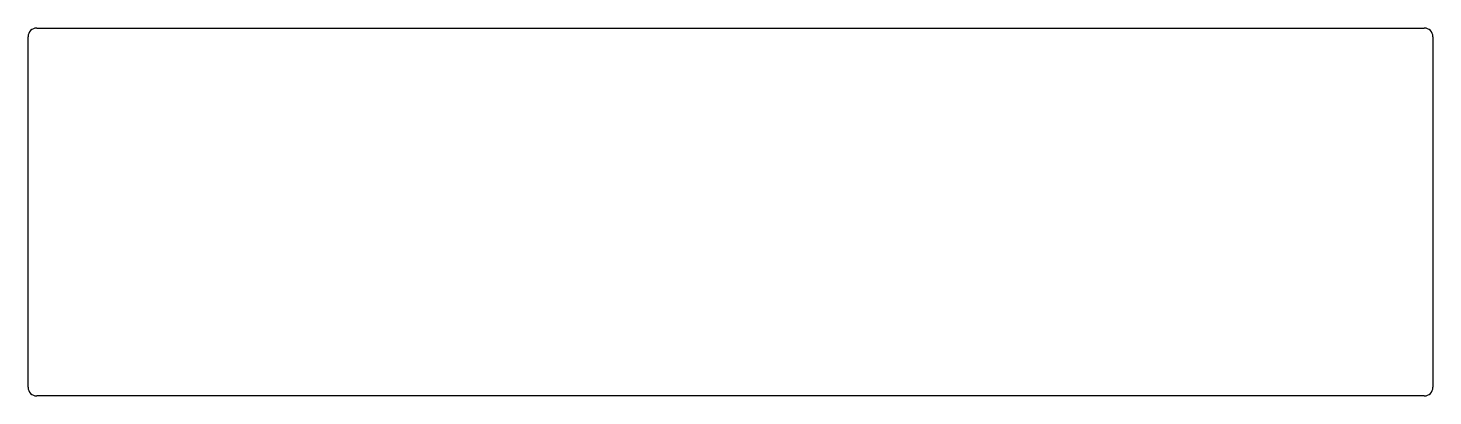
# Model space of a CAD drawing. Header units: millimetres. Extents: x -78 to 247, y -7 to 79.
import ezdxf

# ---------------------------------------------------------------- set-up
doc = ezdxf.new("R2010")
doc.units = ezdxf.units.MM
doc.layers.get('0').update_dxf_attribs({"color": 253, "lineweight": 70, "true_color": 0x8faf8f})

msp = doc.modelspace()

# ---------------------------------------------------------------- linework, layer by layer
at = {"color": 250, "lineweight": -3, "true_color": 0x262626}
for p, q in [((-76.00185, 78.62), (245.19815, 78.62)), ((-78.00185, -4.58), (-78.00185, 76.62)), ((247.19815, 76.62), (247.19815, -4.58)), ((245.19815, -6.58), (-76.00185, -6.58))]:
    msp.add_line(p, q, dxfattribs=at)
for centre, start, end in [((-76.00185, 76.62), 90, 180), ((245.19815, 76.62), 360, 90), ((-76.00185, -4.58), 180, 270), ((245.19815, -4.58), 270, 360)]:
    msp.add_arc(centre, 2, start, end, dxfattribs=at)

doc.saveas('drawing.dxf')
